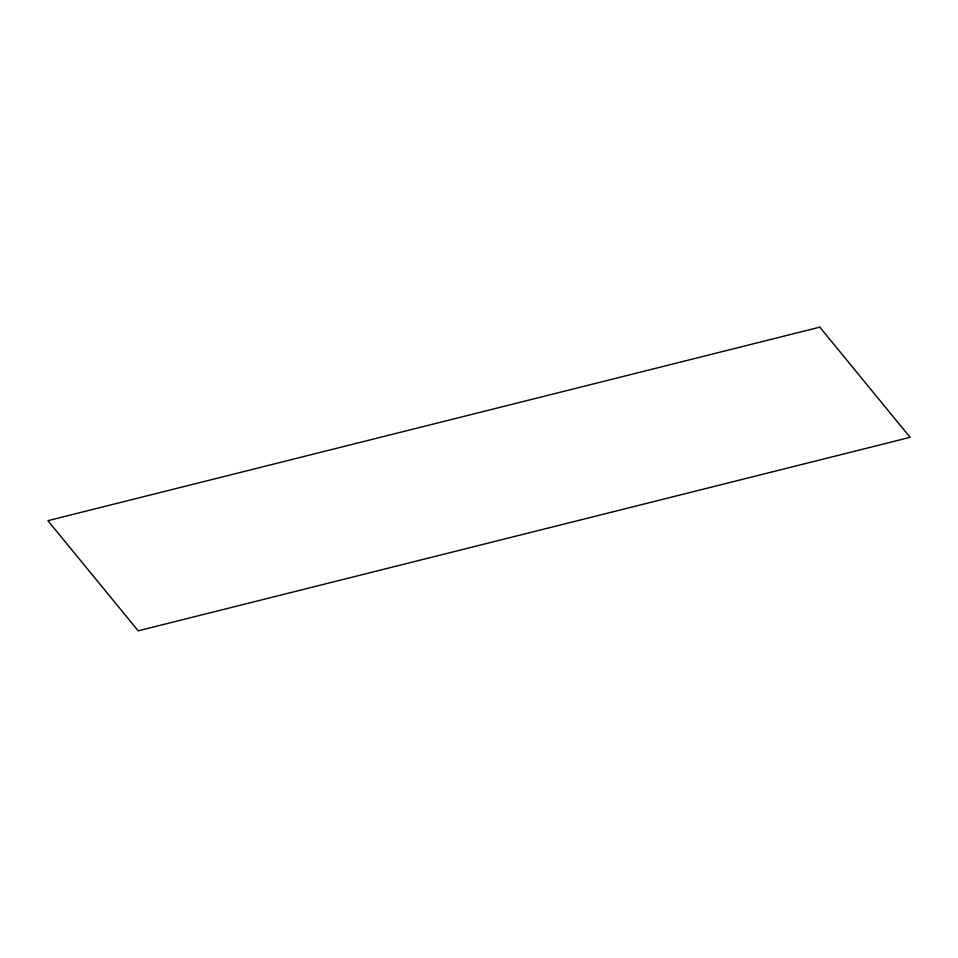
<?xml version="1.0" encoding="UTF-8"?>
<svg xmlns="http://www.w3.org/2000/svg" width="958" height="958" viewBox="0 0 958 958"><rect width="100%" height="100%" fill="white"/><g stroke="black" fill="none" stroke-linecap="round" stroke-linejoin="round"><path stroke-width="1.44" d="M819.808 327.169L47.9 520.673L138.192 630.831L910.1 437.327L819.808 327.169"/></g></svg>
